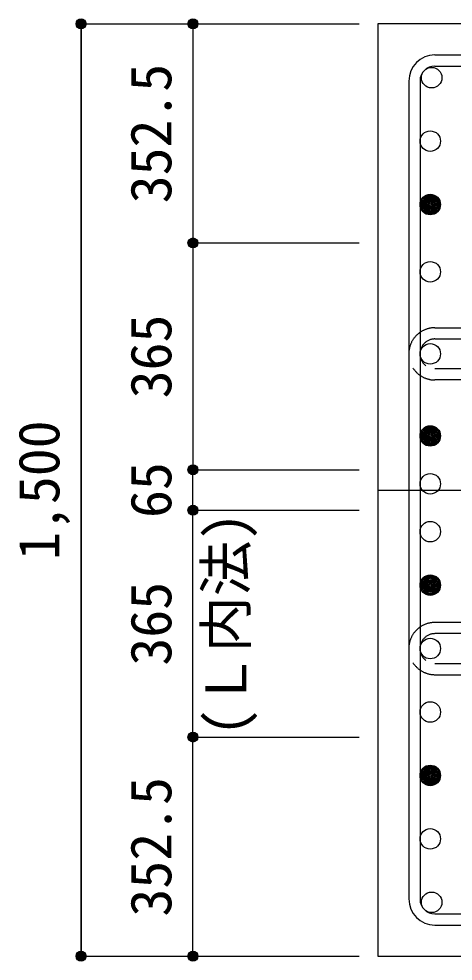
# Model space of a CAD drawing. Units: millimetres at full size, sheet at 1:30. Extents: x -5973 to 5954, y -4195 to 4201.
# Drawn here: x -775 to -76, y -2500 to -984 of the extents above; entities that cross this region are included whole.
import ezdxf
from ezdxf.enums import TextEntityAlignment as Align

# ---------------------------------------------------------------- set-up
doc = ezdxf.new("R2010")
doc.units = ezdxf.units.MM
doc.header["$LTSCALE"] = 30
doc.header["$PDMODE"] = 32
doc.header["$PDSIZE"] = 15
doc.linetypes.add('CHAIN1', pattern=[8, 5, -1, 1, -1])
doc.linetypes.add('DASHED2', pattern=[3, 2, -1])
for name, color, linetype in [('0-1_躯体線', 2, 'Continuous'), ('0-3_立上り筋', 4, 'Continuous'), ('0-4_フープ筋', 7, 'Continuous'), ('0-7_文字', 4, 'Continuous'), ('0-C', 7, 'DASHED2'), ('0-D_寸法', 4, 'Continuous')]:
    doc.layers.add(name, color=color, linetype=linetype)
doc.styles.add('ＭＳ ゴシック', font='')
doc.styles.get('ＭＳ ゴシック').set_extended_font_data('MS Gothic')

msp = doc.modelspace()

# ---------------------------------------------------------------- linework, layer by layer
at = {"layer": '0-1_躯体線'}
for p, q in [((1702.44, -992.16), (-197.56, -992.16)), ((-197.56, -992.16), (-197.56, -2492.16)), ((-197.56, -2492.16), (213.94, -2492.16))]:
    msp.add_line(p, q, dxfattribs=at)
at = {"layer": '0-3_立上り筋', "color": 3}
for centre in [(-110.87, -1078.86), (-113.06, -1180.91), (-113.06, -1282.95), (-113.06, -1391.16), (-113.06, -1523.16), (-113.06, -1655.16), (-113.06, -1732.16), (-113.06, -1809.16), (-113.06, -1895.23), (-113.06, -1997.28), (-113.06, -2099.33), (-113.06, -2201.37), (-113.06, -2303.42), (-110.87, -2405.47)]:
    msp.add_circle(centre, 16.5, dxfattribs=at)
at = {"layer": '0-3_立上り筋'}
for centre, radius in [((-113.06, -1282.95), 14.85), ((-113.06, -1282.95), 13.2), ((-113.06, -1282.95), 11.55), ((-113.06, -1282.95), 9.9), ((-113.06, -1282.95), 8.25), ((-113.06, -1282.95), 6.6), ((-113.06, -1282.95), 4.95), ((-113.06, -1282.95), 3.3), ((-113.06, -1282.95), 1.65), ((-113.06, -1655.16), 14.85), ((-113.06, -1655.16), 13.2), ((-113.06, -1655.16), 11.55), ((-113.06, -1655.16), 9.9), ((-113.06, -1655.16), 8.25), ((-113.06, -1655.16), 6.6), ((-113.06, -1655.16), 4.95), ((-113.06, -1655.16), 3.3), ((-113.06, -1655.16), 1.65), ((-113.06, -1895.23), 14.85), ((-113.06, -1895.23), 13.2), ((-113.06, -1895.23), 11.55), ((-113.06, -1895.23), 9.9), ((-113.06, -1895.23), 8.25), ((-113.06, -1895.23), 6.6), ((-113.06, -1895.23), 4.95), ((-113.06, -1895.23), 3.3), ((-113.06, -1895.23), 1.65), ((-113.06, -2201.37), 14.85), ((-113.06, -2201.37), 13.2), ((-113.06, -2201.37), 11.55), ((-113.06, -2201.37), 9.9), ((-113.06, -2201.37), 8.25), ((-113.06, -2201.37), 6.6), ((-113.06, -2201.37), 4.95), ((-113.06, -2201.37), 3.3), ((-113.06, -2201.37), 1.65)]:
    msp.add_circle(centre, radius, dxfattribs=at)
at = {"layer": '0-4_フープ筋'}
for p, q in [((-105.56, -1042.16), (1210.44, -1042.16)), ((-105.56, -1060.16), (1210.44, -1060.16)), ((-147.56, -1084.16), (-147.56, -2400.16)), ((-129.56, -1084.16), (-129.56, -2400.16)), ((-105.56, -2424.16), (1210.44, -2424.16)), ((-105.56, -2442.16), (1210.44, -2442.16))]:
    msp.add_line(p, q, dxfattribs=at)
for centre, radius, start, end in [((-105.56, -1084.16), 42, 90, 180), ((-105.56, -1084.16), 24, 90, 180), ((-105.56, -2400.16), 42, 180, 270), ((-105.56, -2400.16), 24, 180, 270)]:
    msp.add_arc(centre, radius, start, end, dxfattribs=at)
at = {"layer": '0-C'}
for p, q in [((-105.56, -1481.16), (-41.56, -1481.16)), ((-105.56, -1499.16), (-41.56, -1499.16)), ((1210.44, -1547.16), (-105.56, -1547.16)), ((1210.44, -1565.16), (-105.56, -1565.16)), ((1210.44, -1955.28), (-105.56, -1955.28)), ((1210.44, -1973.28), (-105.56, -1973.28)), ((-105.56, -2021.28), (-41.56, -2021.28)), ((-105.56, -2039.28), (-41.56, -2039.28))]:
    msp.add_line(p, q, dxfattribs=at)
for centre, radius in [((-105.56, -1523.16), 42), ((-105.56, -1523.16), 24), ((-105.56, -1997.28), 42), ((-105.56, -1997.28), 24)]:
    msp.add_arc(centre, radius, 90, 270, dxfattribs=at)
at = {"layer": '0-D_寸法'}
for p, q in [((-674.6, -992.16), (-494.6, -992.16)), ((-674.6, -992.16), (-494.6, -992.16)), ((-674.6, -992.16), (-674.6, -2492.16)), ((-674.6, -2492.16), (-674.6, -992.16)), ((-494.6, -992.16), (-227.56, -992.16)), ((-494.6, -992.16), (-494.6, -1344.66)), ((-494.6, -1344.66), (-494.6, -1709.66)), ((-494.6, -1344.66), (-227.56, -1344.66)), ((-494.6, -1709.66), (-227.56, -1709.66)), ((-494.6, -1774.66), (-494.6, -1709.66)), ((-494.6, -1774.66), (-227.56, -1774.66)), ((-494.6, -2139.66), (-494.6, -1774.66)), ((-494.6, -2139.66), (-227.56, -2139.66)), ((-494.6, -2492.16), (-494.6, -2139.66)), ((-674.6, -2492.16), (-494.6, -2492.16)), ((-494.6, -2492.16), (-227.56, -2492.16))]:
    msp.add_line(p, q, dxfattribs=at)
at = {"layer": '0-D_寸法', "linetype": 'CHAIN1'}
msp.add_line((-197.56, -1742.16), (1302.44, -1742.16), dxfattribs=at)
at = {"layer": '0-D_寸法'}
for centre, radius in [((-674.6, -992.16), 8), ((-674.6, -992.16), 7.2), ((-494.6, -992.16), 8), ((-494.6, -992.16), 7.2), ((-674.6, -992.16), 6.4), ((-674.6, -992.16), 5.6), ((-674.6, -992.16), 4.8), ((-674.6, -992.16), 4), ((-674.6, -992.16), 3.2), ((-674.6, -992.16), 2.4), ((-674.6, -992.16), 1.6), ((-674.6, -992.16), 0.8), ((-494.6, -992.16), 6.4), ((-494.6, -992.16), 5.6), ((-494.6, -992.16), 4.8), ((-494.6, -992.16), 4), ((-494.6, -992.16), 3.2), ((-494.6, -992.16), 2.4), ((-494.6, -992.16), 1.6), ((-494.6, -992.16), 0.8), ((-494.6, -1344.66), 8), ((-494.6, -1344.66), 7.2), ((-494.6, -1344.66), 6.4), ((-494.6, -1344.66), 5.6), ((-494.6, -1344.66), 4.8), ((-494.6, -1344.66), 4), ((-494.6, -1344.66), 3.2), ((-494.6, -1344.66), 2.4), ((-494.6, -1344.66), 1.6), ((-494.6, -1344.66), 0.8), ((-494.6, -1709.66), 8), ((-494.6, -1709.66), 7.2), ((-494.6, -1709.66), 6.4), ((-494.6, -1709.66), 5.6), ((-494.6, -1709.66), 4.8), ((-494.6, -1709.66), 4), ((-494.6, -1709.66), 3.2), ((-494.6, -1709.66), 2.4), ((-494.6, -1709.66), 1.6), ((-494.6, -1709.66), 0.8), ((-494.6, -1774.66), 8), ((-494.6, -1774.66), 7.2), ((-494.6, -1774.66), 6.4), ((-494.6, -1774.66), 5.6), ((-494.6, -1774.66), 4.8), ((-494.6, -1774.66), 4), ((-494.6, -1774.66), 3.2), ((-494.6, -1774.66), 2.4), ((-494.6, -1774.66), 1.6), ((-494.6, -1774.66), 0.8), ((-494.6, -2139.66), 8), ((-494.6, -2139.66), 7.2), ((-494.6, -2139.66), 6.4), ((-494.6, -2139.66), 5.6), ((-494.6, -2139.66), 4.8), ((-494.6, -2139.66), 4), ((-494.6, -2139.66), 3.2), ((-494.6, -2139.66), 2.4), ((-494.6, -2139.66), 1.6), ((-494.6, -2139.66), 0.8), ((-674.6, -2492.16), 8), ((-674.6, -2492.16), 7.2), ((-674.6, -2492.16), 6.4), ((-494.6, -2492.16), 8), ((-494.6, -2492.16), 7.2), ((-494.6, -2492.16), 6.4), ((-674.6, -2492.16), 5.6), ((-674.6, -2492.16), 4.8), ((-674.6, -2492.16), 4), ((-674.6, -2492.16), 3.2), ((-674.6, -2492.16), 2.4), ((-674.6, -2492.16), 1.6), ((-674.6, -2492.16), 0.8), ((-494.6, -2492.16), 5.6), ((-494.6, -2492.16), 4.8), ((-494.6, -2492.16), 4), ((-494.6, -2492.16), 3.2), ((-494.6, -2492.16), 2.4), ((-494.6, -2492.16), 1.6), ((-494.6, -2492.16), 0.8)]:
    msp.add_circle(centre, radius, dxfattribs=at)
at = {"layer": '0-D_寸法', "color": 7}
for p in [(-674.6, -992.16), (-494.6, -992.16), (-494.6, -992.16), (-494.6, -1344.66), (-494.6, -1344.66), (-494.6, -1709.66), (-494.6, -1709.66), (-494.6, -1774.66), (-494.6, -1774.66), (-494.6, -2139.66), (-494.6, -2139.66), (-674.6, -2492.16), (-494.6, -2492.16), (-494.6, -2492.16)]:
    msp.add_point(p, dxfattribs=at)

# ---------------------------------------------------------------- texts
at = {"layer": '0-7_文字', "style": 'ＭＳ ゴシック'}
msp.add_text('(Ｌ内法)', height=65.98, rotation=90, dxfattribs=at).set_placement((-389.04, -2138.11), align=Align.BOTTOM_LEFT)
at = {"layer": '0-D_寸法', "style": 'ＭＳ ゴシック'}
for s, p in [('352.5', (-509.6, -1280.91)), ('365', (-509.6, -1594.66)), ('1,500', (-689.6, -1854.66)), ('65', (-509.6, -1787.16)), ('365', (-509.6, -2024.66)), ('352.5', (-509.6, -2428.41))]:
    msp.add_text(s, height=65.98, rotation=90, dxfattribs=at).set_placement(p, align=Align.BOTTOM_LEFT)

doc.saveas('drawing.dxf')
